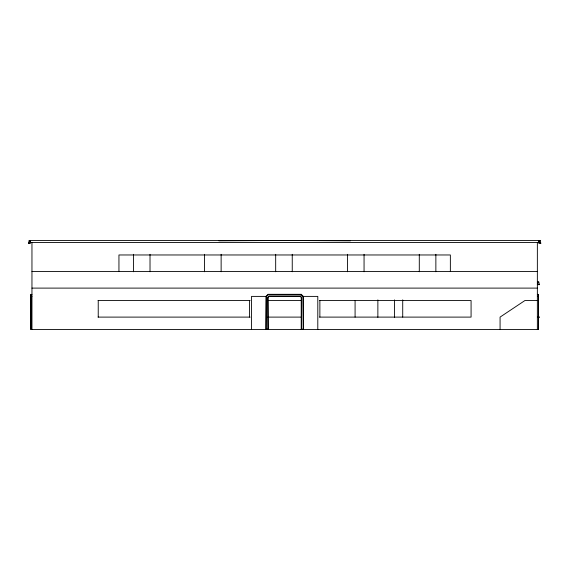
<?xml version="1.0" encoding="UTF-8"?>
<svg xmlns="http://www.w3.org/2000/svg" width="570" height="570" viewBox="0 0 570 570"><rect width="100%" height="100%" fill="white"/><g stroke="black" fill="none" stroke-linecap="round" stroke-linejoin="round"><path stroke-width="0.85" d="M30.573 240.469L30.573 243.226L28.5 243.226L29.191 240.469L540.118 240.469L540.809 243.226L538.736 243.226L538.736 240.469M301.081 294.669L301.224 294.32L303.297 296.393L303.297 329.531L302.955 296.535L301.081 294.669L268.228 294.669L266.361 296.535L266.012 329.531L266.012 296.393L268.085 294.32L301.224 294.32M31.956 294.32L30.744 294.669L30.915 329.531L538.394 329.531L538.565 294.669L537.36 294.32M300.19 296.393L300.362 296.044L301.573 297.255L301.573 329.189L301.224 329.531L301.224 297.426L300.19 296.393L269.118 296.393L268.085 297.426L268.085 329.531L267.736 297.255L268.947 296.044L300.362 296.044M537.36 296.393L538.565 296.044M28.5 243.226L30.573 242.535L538.736 242.535L540.118 240.469L538.736 241.388M538.736 281.894L537.36 283.967L539.427 284.658L538.736 281.894L537.36 281.894M30.744 296.535L31.956 296.393M218.859 240.825L284.658 240.469L350.45 240.825M31.956 271.534L537.36 271.534M537.36 284.658L539.427 284.658M31.956 288.107L537.36 288.107M266.482 296.393L251.513 296.393L251.513 329.531M302.834 296.393L317.796 296.393L317.796 329.531M98.033 300.533L250.13 300.533M267.914 300.533L300.825 300.533M319.499 300.533L471.077 300.533L471.077 317.105L319.499 317.105M537.36 300.533L524.927 300.533L500.075 317.105L500.075 329.531M98.033 317.105L250.13 317.105M267.914 317.105L300.825 317.105M537.417 317.12L539.512 317.12L537.417 317.347M266.361 329.189L267.736 329.189M301.573 329.189L302.955 329.189M538.736 242.535L540.809 243.226M29.191 240.469L30.573 242.535M538.394 294.32L538.394 329.531M537.36 242.535L537.36 329.531M450.364 271.534L450.364 254.968L118.945 254.968L118.945 271.534M435.865 254.313L435.865 271.755M419.292 254.313L419.292 271.755M402.719 299.841L402.719 317.105M394.433 299.884L394.433 317.326M377.867 299.884L377.867 317.326M364.059 254.313L364.059 271.755M355.082 300.533L355.082 317.105M347.486 254.313L347.486 271.755M319.87 300.533L319.87 317.105M292.246 254.313L292.246 271.755M275.68 254.313L275.68 271.755M249.439 300.533L249.439 317.105M221.132 254.313L221.132 271.755M204.566 254.313L204.566 271.755M150.017 254.313L150.017 271.755M133.444 254.313L133.444 271.755M98.232 300.533L98.232 317.105M31.956 242.535L31.956 329.531M30.915 294.32L30.915 329.531"/></g></svg>
